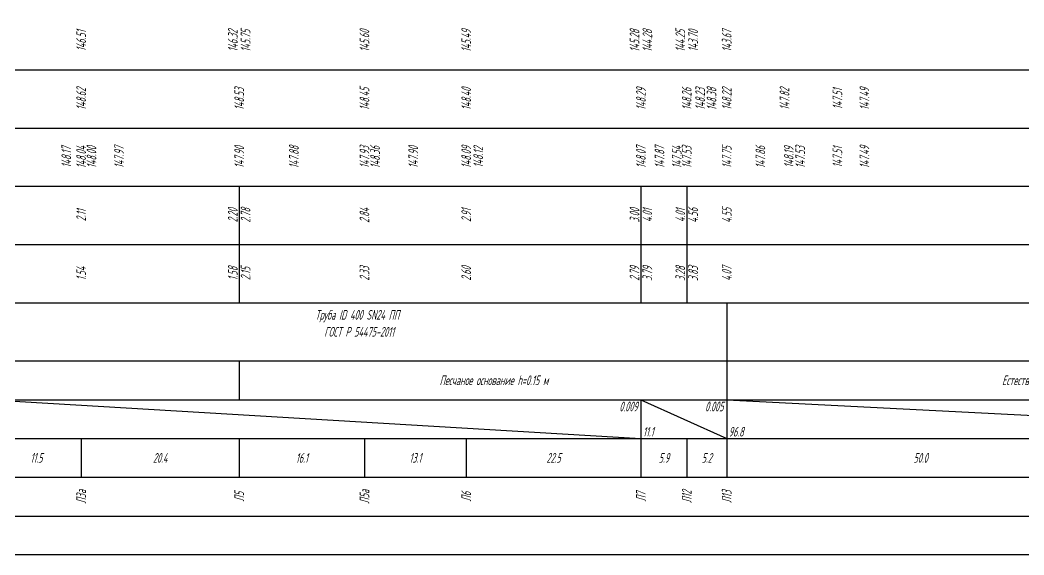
# Model space of a CAD drawing. Header units: metres. Extents: x -30 to 1753, y -860 to 400.
# Drawn here: x 147.6 to 406.4, y -10 to 127.8 of the extents above; entities that cross this region are included whole.
import ezdxf
from ezdxf.enums import TextEntityAlignment as Align

# ---------------------------------------------------------------- set-up
doc = ezdxf.new("R2010")
doc.units = ezdxf.units.M
doc.header["$LTSCALE"] = 0.2
doc.layers.add('ПС-НВК-Деталировка', color=7, linetype='Continuous', lineweight=25)
doc.layers.add('Таблица', color=7, linetype='Continuous')
doc.styles.get("Standard").update_dxf_attribs({"font": 'SPDS.shx', "width": 0.7, "oblique": 15, "height": 3})

msp = doc.modelspace()

# ---------------------------------------------------------------- linework, layer by layer
at = {"layer": 'ПС-НВК-Деталировка'}
msp.add_lwpolyline([(1748, -10), (-10, -10), (-10, 395), (1748, 395)], close=True, dxfattribs=at)
at = {"layer": 'Таблица'}
for p, q in [((82.5, 115), (639.603, 115)), ((82.5, 100), (639.603, 100)), ((82.5, 85), (639.603, 85)), ((204.066, 85), (204.066, 70)), ((307.676, 85), (307.676, 70)), ((319.476, 85), (319.476, 70)), ((82.5, 70), (639.603, 70)), ((204.066, 70), (204.066, 55)), ((307.676, 70), (307.676, 55)), ((319.476, 70), (319.476, 55)), ((82.5, 55), (639.603, 55)), ((329.794, 55), (329.794, 30)), ((82.5, 40), (639.603, 40)), ((204.066, 40), (204.066, 30)), ((82.5, 30), (639.603, 30)), ((140.21, 30), (307.676, 20)), ((307.676, 30), (307.676, 20)), ((307.676, 30), (329.794, 20)), ((329.794, 30), (329.794, 20)), ((329.794, 30), (523.35, 20)), ((82.5, 20), (639.603, 20)), ((163.293, 20), (163.293, 10)), ((204.066, 20), (204.066, 10)), ((236.363, 20), (236.363, 10)), ((262.605, 20), (262.605, 10)), ((307.676, 20), (307.676, 10)), ((319.476, 20), (319.476, 10)), ((329.794, 20), (329.794, 10)), ((82.5, 10), (639.603, 10)), ((82.5, 0), (639.603, 0))]:
    msp.add_line(p, q, dxfattribs=at)

# ---------------------------------------------------------------- texts
at = {"layer": 'Таблица', "oblique": 15, "width": 0.7}
for s, p in [('146.51', (163.293, 122.5)), ('145.60', (236.363, 122.5)), ('145.49', (262.605, 122.5)), ('143.67', (329.794, 122.5)), ('148.62', (163.293, 107.5)), ('148.62', (163.293, 107.5)), ('148.53', (204.066, 107.5)), ('148.53', (204.066, 107.5)), ('148.45', (236.363, 107.5)), ('148.45', (236.363, 107.5)), ('148.40', (262.605, 107.5)), ('148.40', (262.605, 107.5)), ('148.29', (307.676, 107.5)), ('148.29', (307.676, 107.5)), ('148.26', (319.476, 107.5)), ('148.26', (319.476, 107.5)), ('148.23', (322.941, 107.5)), ('148.38', (325.881, 107.5)), ('148.22', (329.794, 107.5)), ('148.22', (329.794, 107.5)), ('147.82', (344.706, 107.5)), ('147.51', (358.336, 107.5)), ('147.49', (365.299, 107.5)), ('148.17', (159.473, 92.5)), ('148.04', (163.293, 92.5)), ('148.04', (163.293, 92.5)), ('148.00', (165.967, 92.5)), ('147.97', (173.075, 92.5)), ('147.90', (204.066, 92.5)), ('147.90', (204.066, 92.5)), ('147.88', (218.176, 92.5)), ('147.93', (236.363, 92.5)), ('147.93', (236.363, 92.5)), ('148.36', (239.103, 92.5)), ('147.90', (248.941, 92.5)), ('148.09', (262.605, 92.5)), ('148.09', (262.605, 92.5)), ('148.12', (265.712, 92.5)), ('148.07', (307.676, 92.5)), ('148.07', (307.676, 92.5)), ('147.87', (312.472, 92.5)), ('147.54', (316.895, 92.5)), ('147.53', (319.476, 92.5)), ('147.53', (319.476, 92.5)), ('147.75', (329.794, 92.5)), ('147.75', (329.794, 92.5)), ('147.86', (338.474, 92.5)), ('148.19', (345.784, 92.5)), ('147.53', (348.74, 92.5)), ('147.51', (358.336, 92.5)), ('147.49', (365.299, 92.5)), ('2.11', (163.293, 77.5)), ('2.84', (236.363, 77.5)), ('2.91', (262.605, 77.5)), ('4.55', (329.794, 77.5)), ('4.07', (329.794, 62.5)), ('1.54', (163.293, 62.5)), ('2.33', (236.363, 62.5)), ('2.60', (262.605, 62.5)), ('Л3а', (163.293, 5)), ('Л5', (204.066, 5)), ('Л5а', (236.363, 5)), ('Л6', (262.605, 5)), ('Л7', (307.676, 5)), ('Л12', (319.476, 5)), ('Л13', (329.794, 5))]:
    msp.add_text(s, height=2.5, rotation=90, dxfattribs=at).set_placement(p, align=Align.MIDDLE_CENTER)
for s, p in [('146.32', (203.666, 122.5)), ('145.28', (307.276, 122.5)), ('144.25', (319.076, 122.5)), ('2.20', (203.666, 77.5)), ('3.00', (307.276, 77.5)), ('4.01', (319.076, 77.5)), ('1.58', (203.666, 62.5)), ('2.79', (307.276, 62.5)), ('3.28', (319.076, 62.5))]:
    msp.add_text(s, height=2.5, rotation=90, dxfattribs=at).set_placement(p, align=Align.CENTER)
for s, p in [('145.75', (204.466, 122.5)), ('144.28', (308.076, 122.5)), ('143.70', (319.876, 122.5)), ('2.78', (204.466, 77.5)), ('4.01', (308.076, 77.5)), ('4.56', (319.876, 77.5)), ('2.15', (204.466, 62.5)), ('3.79', (308.076, 62.5)), ('3.83', (319.876, 62.5))]:
    msp.add_text(s, height=2.5, rotation=90, dxfattribs=at).set_placement(p, align=Align.TOP_CENTER)
msp.add_text('Труба ID 400 SN24 ПП ', height=2.5, dxfattribs=at).set_placement((235.002, 50.625), align=Align.CENTER)
for s, p in [('ГОСТ Р 54475-2011', (235.002, 47.5)), ('Песчаное основание h=0.15 м', (269.753, 35)), ('Естественное ', (407.426, 35)), ('11.5', (151.752, 15)), ('20.4', (183.679, 15)), ('16.1', (220.214, 15)), ('13.1', (249.484, 15)), ('22.5', (285.141, 15)), ('5.9', (313.576, 15)), ('5.2', (324.635, 15)), ('50.0', (379.794, 15))]:
    msp.add_text(s, height=2.5, dxfattribs=at).set_placement(p, align=Align.MIDDLE_CENTER)
for s, p in [('0.009', (306.841, 29.5)), ('0.005', (328.959, 29.5))]:
    msp.add_text(s, height=2.5, dxfattribs=at).set_placement(p, align=Align.TOP_RIGHT)
for s, p in [('11.1', (308.176, 20.5)), ('96.8', (330.294, 20.5))]:
    msp.add_text(s, height=2.5, dxfattribs=at).set_placement(p)

doc.saveas('drawing.dxf')
